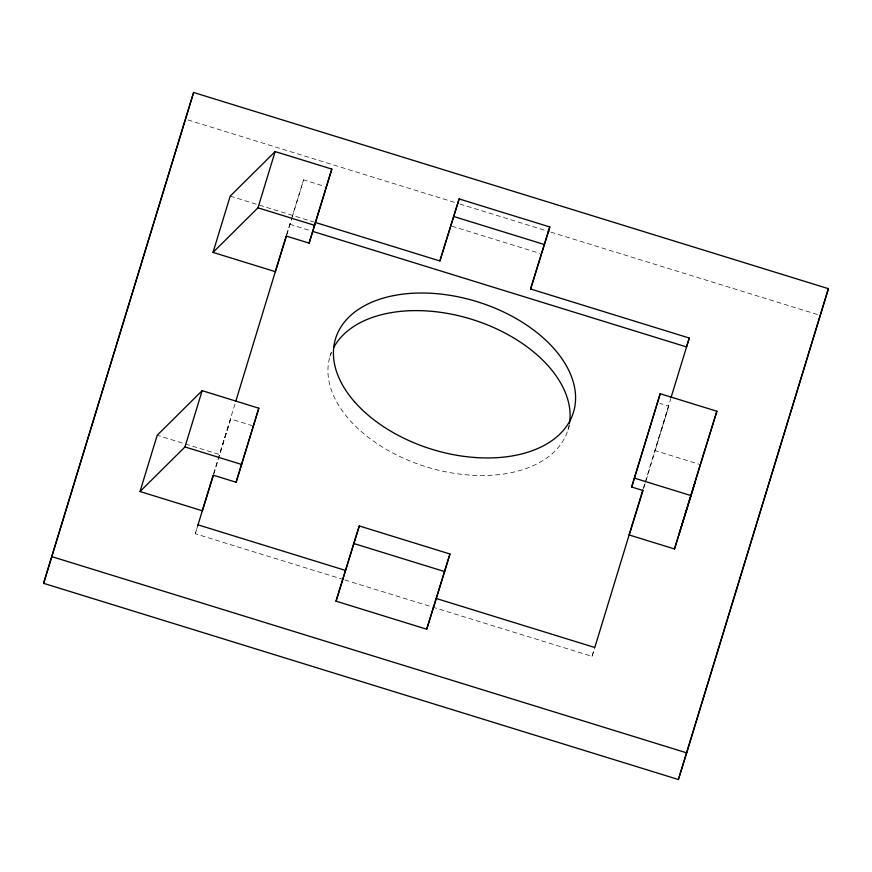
<?xml version="1.0" encoding="UTF-8"?>
<svg xmlns="http://www.w3.org/2000/svg" width="872" height="872" viewBox="0 0 872 872"><rect width="100%" height="100%" fill="white"/><g stroke="black" fill="none" stroke-linecap="round" stroke-linejoin="round"><path stroke-width="0.65" stroke-dasharray="4.36 3.27" d="M343.59 579.586L195.295 533.751L197.682 525.947M213.564 473.943L235.375 402.657M286.594 234.699L290.965 220.485M213.825 473.954L230.611 418.974L252.03 425.591M286.834 234.84L291.902 218.207M292.294 216.932L303.62 179.85L325.027 186.466M344.887 579.989L592.034 656.376L594.421 648.583M643.242 488.647L644.833 483.448M645.226 482.151L670.721 398.831M643.798 487.917L668.769 406.123L659.951 403.387M291.357 219.221L303.62 179.85M230.611 418.974L219.537 454.53L157.2 435.259M195.295 533.751L198.064 524.857M330.052 356.299L331.229 352.528M567.999 429.842L569.558 424.817M668.769 406.123L654.927 450.562L700.271 464.58M592.034 656.376L594.802 647.493M187.916 119.944L458.476 203.579M459.773 203.983L549.534 231.723M550.832 232.126L818.797 314.945M451.936 226.197L540.03 253.425M230.197 196.135L314.52 222.197M289.777 224.3L310.585 230.731M569.274 424.631A124.522 77.183 17.3 0 1 427.531 467.207A124.522 77.183 17.3 0 1 331.382 352.506"/><path stroke-width="1.31" d="M43.6 583.324L193.617 92.476L828.4 288.676L686.689 752.863L678.383 779.524L43.6 583.324L193.617 92.476M140.021 491.525L157.2 435.259L202.151 390.678L258.82 408.205L236.105 482.249L213.433 475.24L202.359 510.796L140.021 491.525L184.973 446.944L202.151 390.678M213.019 252.4L230.197 196.135L275.149 151.565L331.829 169.081L309.113 243.125L286.441 236.116L275.367 271.672L213.019 252.4L257.97 207.819L275.149 151.565M197.682 525.947L213.16 475.24M235.767 401.36L286.201 235.996M236.105 482.249L258.82 408.205M309.113 243.125L331.829 169.081M336.036 601.179L359.275 525.958L449.952 553.993L444.589 571.574L426.713 629.213L336.036 601.179L359.275 525.958M315.806 222.6L439.902 260.957L459.119 198.925L549.796 226.96L530.59 288.992L689.283 338.042L671.026 397.632M439.902 260.957L459.119 198.925M426.713 629.213L449.952 553.993M530.59 288.992L549.796 226.96M631.666 487.012L660.202 393.719L716.882 411.246L674.503 548.979L629.159 534.961L643.002 490.511L631.666 487.012L660.202 393.719M642.849 489.955L594.802 647.493L436.109 598.443M674.503 548.979L700.271 464.58M678.383 779.524L828.4 288.676M689.283 338.042L686.515 346.925L313.19 231.538M700.663 463.315L716.882 411.246M678.798 534.907L695.409 481.573M453.745 216.507L544.433 244.542M257.97 207.819L314.65 225.347M634.434 478.118L691.115 495.634M184.973 446.944L241.642 464.46M353.901 543.539L444.589 571.574M198.064 524.857L345.432 570.408M51.906 556.652L686.689 752.863M333.682 347.579A124.522 77.183 17.3 0 1 473.638 319.915A124.522 77.183 17.3 0 1 569.503 423.291M354.435 401.676A124.522 77.183 17.3 0 0 563.585 430.103A124.522 77.183 17.3 0 0 445.483 294.66A124.522 77.183 17.3 0 0 354.435 401.676"/></g></svg>
